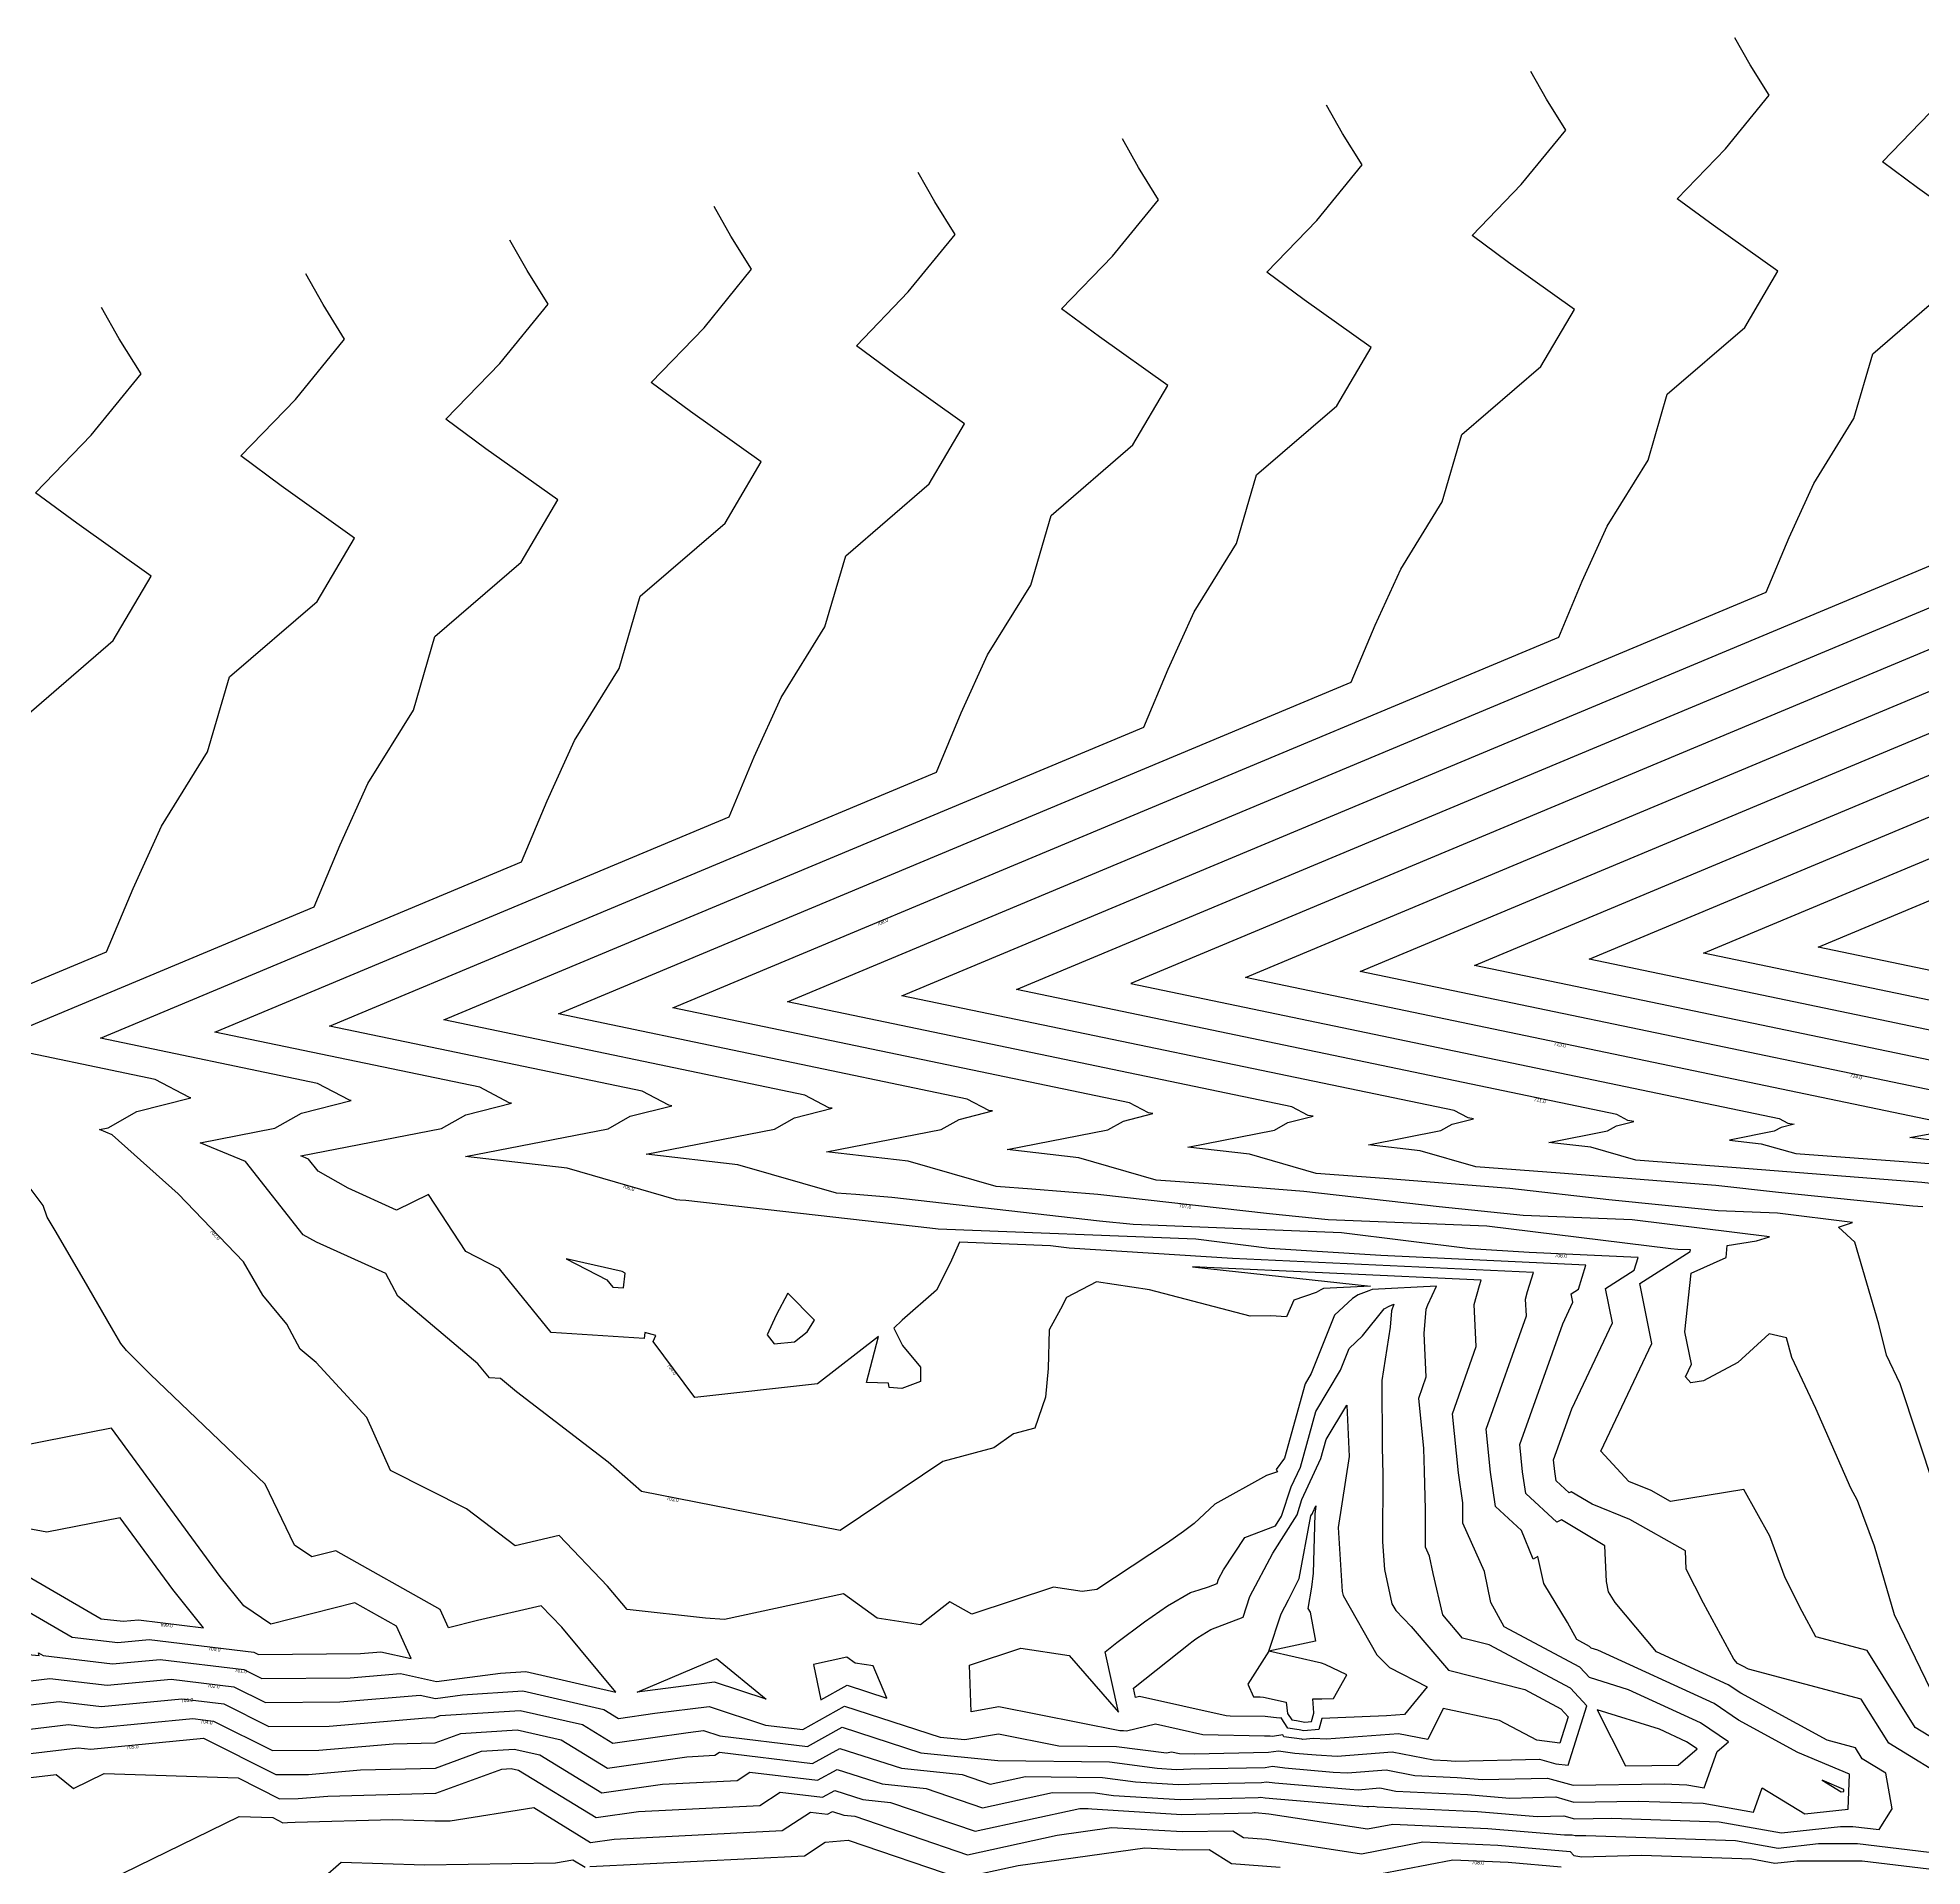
# Model space of a CAD drawing. Extents: x 1684434 to 1702565, y 997334 to 1000228.
# Drawn here: x 1698121.1 to 1698386.3, y 999612.2 to 999869.6 of the extents above; entities that cross this region are included whole.
import ezdxf

# ---------------------------------------------------------------- set-up
doc = ezdxf.new("R2010")
doc.units = 0
doc.layers.add('Default', color=7, linetype='Continuous')

msp = doc.modelspace()

# ---------------------------------------------------------------- linework, layer by layer
at = {"layer": 'Default'}
for points in [[(1698389.05, 999633.99), (1698382.42, 999647.64), (1698379.6, 999657.32), (1698377.2, 999663.75), (1698376.26, 999665.47), (1698371.36, 999676.66), (1698367.96, 999683.84), (1698367.25, 999686.64), (1698364.78, 999687.19), (1698360.38, 999683.16), (1698355.55, 999680.58), (1698353.78, 999680.29), (1698353, 999681.14), (1698353.84, 999682.92), (1698352.93, 999687.46), (1698353.83, 999695.71), (1698358.73, 999697.94), (1698358.89, 999699.64), (1698362.99, 999700.26), (1698364.84, 999700.86), (1698345.5, 999703.24), (1698330.15, 999703.86), (1698318.33, 999705.06), (1698299.28, 999707.22), (1698285.81, 999708.29), (1698278.51, 999708.84), (1698267.62, 999711.97), (1698257.54, 999713.13), (1698271.7, 999715.89), (1698273.9, 999717.14), (1698278.02, 999718.19), (1698277.42, 999718.29), (1698274.75, 999719.69), (1698210.48, 999733.07), (1698335.17, 999785.23), (1698338.48, 999793.1), (1698341.99, 999800.86), (1698347.74, 999810.14), (1698350.45, 999819.44), (1698361.37, 999828.84), (1698366.01, 999836.73), (1698356.9, 999843.22), (1698351.86, 999846.94), (1698358.66, 999853.98), (1698364.79, 999861.51), (1698362.12, 999865.78), (1698359.95, 999869.61)], [(1698390.02, 999628.93), (1698385.33, 999631.79), (1698378.59, 999642.63), (1698371.35, 999644.55), (1698369.45, 999648.11), (1698367.05, 999652.85), (1698364.87, 999658.69), (1698361.24, 999665.3), (1698350.92, 999663.59), (1698348.18, 999665.12), (1698345.03, 999666.39), (1698341.09, 999670.66), (1698348.28, 999685.82), (1698346.58, 999694.28), (1698353.67, 999698.78), (1698353.73, 999698.99), (1698351.93, 999699.07), (1698350.96, 999699.14), (1698325.04, 999702.32), (1698302.72, 999703.22), (1698294.44, 999704.06), (1698270.29, 999706.79), (1698261.02, 999707.53), (1698256, 999707.91), (1698243.61, 999711.48), (1698232.12, 999712.8), (1698248.25, 999715.94), (1698250.76, 999717.36), (1698255.46, 999718.56), (1698254.93, 999718.64), (1698251.89, 999720.24), (1698194.37, 999732.22), (1698305.97, 999778.91), (1698309.35, 999786.92), (1698312.92, 999794.83), (1698318.78, 999804.28), (1698321.54, 999813.75), (1698332.66, 999823.33), (1698337.39, 999831.37), (1698328.11, 999837.97), (1698322.98, 999841.77), (1698329.9, 999848.94), (1698336.15, 999856.61), (1698333.43, 999860.96), (1698331.22, 999864.86)], [(1698390.99, 999623.87), (1698381.61, 999629.59), (1698377.76, 999635.79), (1698361.86, 999639.99), (1698361.09, 999640.4), (1698360.98, 999640.48), (1698360.35, 999640.77), (1698359.81, 999641.41), (1698355.54, 999649.29), (1698353.1, 999654.09), (1698353.03, 999656.67), (1698345.18, 999661.05), (1698339.88, 999663.2), (1698336.92, 999664.97), (1698336.64, 999664.82), (1698334.79, 999666.52), (1698334.6, 999667.82), (1698334.44, 999669.45), (1698336.99, 999676.64), (1698342.72, 999688.72), (1698341.75, 999693.56), (1698345.8, 999696.13), (1698346.37, 999697.93), (1698331.03, 999698.64), (1698322.72, 999699.17), (1698304.58, 999701.41), (1698275.28, 999702.58), (1698270.55, 999703.06), (1698241.29, 999706.37), (1698236.24, 999706.78), (1698233.5, 999706.98), (1698219.6, 999710.99), (1698206.71, 999712.46), (1698224.8, 999715.99), (1698227.61, 999717.59), (1698232.89, 999718.93), (1698232.43, 999719), (1698229.03, 999720.79), (1698178.25, 999731.37), (1698276.77, 999772.58), (1698280.21, 999780.74), (1698283.85, 999788.79), (1698289.81, 999798.42), (1698292.63, 999808.07), (1698303.95, 999817.82), (1698308.77, 999826), (1698299.32, 999832.73), (1698294.09, 999836.6), (1698301.14, 999843.9), (1698307.5, 999851.71), (1698304.73, 999856.14), (1698302.48, 999860.11)], [(1698394.64, 999842.09), (1698385.69, 999848.46), (1698380.75, 999852.12), (1698387.42, 999859.03)], [(1698115.29, 999627.58), (1698126.75, 999628.94), (1698128.55, 999628.72), (1698144.43, 999630.26), (1698154.61, 999625.15), (1698159.18, 999625.19), (1698166.52, 999625.81), (1698177.07, 999626.08), (1698183.52, 999628.44), (1698188.14, 999628.74), (1698191.77, 999627.92), (1698200.47, 999622.59), (1698209.04, 999623.81), (1698219.55, 999624.34), (1698221.33, 999625.49), (1698230.84, 999624.35), (1698233.62, 999625.89), (1698239.95, 999623.84), (1698246.15, 999623.21), (1698254.08, 999620.5), (1698263.93, 999622.64), (1698269.94, 999622.57), (1698272.51, 999622.23), (1698281.86, 999621.64), (1698289.15, 999621.85), (1698292.85, 999621.92), (1698293.22, 999621.98), (1698293.83, 999621.89), (1698308.16, 999620.68), (1698308.42, 999620.67), (1698309.1, 999620.72), (1698309.6, 999620.62), (1698323.74, 999619.98), (1698332.14, 999619.27), (1698335.9, 999619.36), (1698337.39, 999618.94), (1698342.65, 999619.02), (1698357.77, 999618.51), (1698366.53, 999616.94), (1698374.82, 999617.86), (1698376.56, 999617.86), (1698380.26, 999617.41), (1698382.09, 999620.36), (1698381.21, 999625.36), (1698377.89, 999627.39), (1698376.93, 999628.94), (1698372.95, 999629.99), (1698360.78, 999636.62), (1698359.03, 999637.81), (1698348.92, 999642.45), (1698343.1, 999649.39), (1698342.19, 999650.87), (1698341.88, 999652.31), (1698341.67, 999657.36), (1698335.55, 999661.02), (1698334.89, 999660.68), (1698330.54, 999664.7), (1698330.09, 999667.76), (1698329.69, 999671.62), (1698335.73, 999688.61), (1698337.16, 999691.63), (1698336.92, 999692.84), (1698337.93, 999693.48), (1698339, 999696.87), (1698310.13, 999698.21), (1698294.48, 999699.21), (1698284.11, 999700.49), (1698247.84, 999701.94), (1698246.66, 999702.06), (1698212.3, 999705.95), (1698211.46, 999706.02), (1698211, 999706.05), (1698195.58, 999710.49), (1698181.29, 999712.13), (1698201.35, 999716.04), (1698204.47, 999717.81), (1698210.32, 999719.3), (1698209.93, 999719.36), (1698206.17, 999721.34), (1698162.13, 999730.51), (1698247.57, 999766.26), (1698251.07, 999774.57), (1698254.77, 999782.76), (1698260.85, 999792.56), (1698263.71, 999802.38), (1698275.24, 999812.31), (1698280.15, 999820.64), (1698270.52, 999827.49), (1698265.2, 999831.43), (1698272.38, 999838.86), (1698278.85, 999846.81), (1698276.04, 999851.32), (1698273.75, 999855.36)], [(1698116.88, 999631.18), (1698125.43, 999632.19), (1698129.31, 999631.72), (1698142.9, 999633.04), (1698145.84, 999632.68), (1698154.11, 999628.53), (1698160.65, 999628.59), (1698171.13, 999629.48), (1698177.03, 999629.63), (1698180.63, 999630.94), (1698188.56, 999631.47), (1698194.77, 999630.05), (1698201.26, 999626.08), (1698212.45, 999627.67), (1698216.39, 999627.87), (1698217.06, 999628.3), (1698230.14, 999626.74), (1698233.96, 999628.85), (1698242.67, 999626.04), (1698251.2, 999625.17), (1698255.16, 999623.81), (1698260.09, 999624.88), (1698270.93, 999624.75), (1698275.58, 999624.14), (1698281.59, 999623.77), (1698286.28, 999623.9), (1698293.34, 999624.05), (1698294.05, 999624.16), (1698295.22, 999623.99), (1698305.78, 999623.1), (1698306.93, 999623.03), (1698309.98, 999623.27), (1698312.25, 999622.82), (1698322.31, 999622.36), (1698328.29, 999621.86), (1698334.75, 999622.02), (1698337.3, 999621.29), (1698346.33, 999621.43), (1698355.48, 999621.12), (1698362.57, 999619.85), (1698363.8, 999623.31), (1698369.79, 999619.64), (1698375.92, 999620.3), (1698376.11, 999625.22), (1698368.84, 999628.28), (1698360.48, 999632.83), (1698357.07, 999635.14), (1698340.65, 999642.68), (1698339.74, 999642.96), (1698339.51, 999643.2), (1698337.73, 999644.15), (1698336.41, 999646.55), (1698333.07, 999652.03), (1698332.24, 999655.84), (1698331.57, 999655.47), (1698329.95, 999659.49), (1698326.28, 999662.88), (1698325.57, 999667.7), (1698324.95, 999673.78), (1698330.62, 999689.73), (1698330.5, 999692.09), (1698330.79, 999693.16), (1698331.63, 999695.81), (1698289.23, 999697.77), (1698266.24, 999699.25), (1698263.65, 999699.57), (1698250.8, 999700.08), (1698249.51, 999697.14), (1698247.58, 999693.32), (1698242.76, 999689.09), (1698241.58, 999687.97), (1698242.79, 999685.53), (1698245.33, 999682.52), (1698245.35, 999680.48), (1698242.7, 999679.5), (1698240.93, 999679.64), (1698240.81, 999680.26), (1698237.74, 999680.35), (1698239.41, 999686.82), (1698230.82, 999680.16), (1698213.58, 999678.24), (1698207.71, 999686.13), (1698208.09, 999686.96), (1698206.53, 999687.37), (1698206.44, 999686.54), (1698193.33, 999687.38), (1698186.07, 999696.32), (1698181.32, 999698.77), (1698176.08, 999706.79), (1698171.6, 999704.61), (1698164.78, 999707.7), (1698160.54, 999710.08), (1698159.19, 999711.79), (1698158.13, 999712.24), (1698177.91, 999716.09), (1698181.33, 999718.03), (1698187.75, 999719.67), (1698187.44, 999719.72), (1698183.31, 999721.89), (1698146.01, 999729.66), (1698218.38, 999759.93), (1698221.94, 999768.39), (1698225.7, 999776.73), (1698231.89, 999786.7), (1698234.8, 999796.7), (1698246.53, 999806.8), (1698251.52, 999815.28), (1698241.73, 999822.25), (1698236.32, 999826.26), (1698243.62, 999833.82), (1698250.21, 999841.91), (1698247.34, 999846.5), (1698245.01, 999850.62)], [(1698477.17, 999719.65), (1698371.68, 999741.61), (1698627.16, 999848.48)], [(1698118.48, 999634.77), (1698124.11, 999635.44), (1698130.07, 999634.72), (1698141.37, 999635.82), (1698147.25, 999635.11), (1698153.61, 999631.91), (1698162.12, 999631.99), (1698175.73, 999633.14), (1698176.98, 999633.18), (1698177.74, 999633.45), (1698188.97, 999634.2), (1698197.77, 999632.19), (1698202.05, 999629.58), (1698212.63, 999631.08), (1698214.81, 999631.35), (1698217.08, 999630.6), (1698229.45, 999629.12), (1698234.3, 999631.81), (1698245.38, 999628.24), (1698256.24, 999627.12), (1698271.92, 999626.94), (1698278.65, 999626.06), (1698281.32, 999625.89), (1698283.4, 999625.95), (1698293.83, 999626.17), (1698294.88, 999626.34), (1698296.61, 999626.09), (1698303.4, 999625.51), (1698305.45, 999625.39), (1698310.86, 999625.82), (1698314.9, 999625.03), (1698320.88, 999624.75), (1698324.43, 999624.45), (1698333.59, 999624.67), (1698337.22, 999623.65), (1698350.02, 999623.84), (1698353.2, 999623.73), (1698355.66, 999623.29), (1698357.49, 999628.41), (1698359.07, 999629.79), (1698355.11, 999632.46), (1698345.01, 999637.1), (1698339.52, 999638.8), (1698338.16, 999640.27), (1698327.49, 999645.95), (1698325.6, 999649.38), (1698324.73, 999653.74), (1698321.69, 999660.54), (1698321.68, 999663.4), (1698321.06, 999667.64), (1698320.2, 999675.95), (1698323.57, 999685.43), (1698323.28, 999691.33), (1698324.02, 999693.99), (1698324.26, 999694.75), (1698283.63, 999696.63), (1698308.68, 999693.89), (1698302.07, 999693.56), (1698301.97, 999693.52), (1698301.66, 999693.4), (1698301.02, 999693), (1698297.88, 999691.91), (1698296.87, 999689.57), (1698294.64, 999689.7), (1698291.74, 999689.66), (1698277.55, 999693.38), (1698270.09, 999694.52), (1698265.87, 999692.29), (1698265.05, 999690.67), (1698263.44, 999687.74), (1698263.31, 999682.33), (1698262.94, 999678.29), (1698261.42, 999673.93), (1698258.43, 999673.11), (1698255.66, 999671.13), (1698248.48, 999669.24), (1698234.04, 999659.53), (1698206.05, 999665.01), (1698201.36, 999669.13), (1698188.48, 999679.03), (1698186.2, 999680.91), (1698184.65, 999681.01), (1698183.04, 999682.98), (1698171.77, 999692.47), (1698170.06, 999695.67), (1698160.32, 999700.09), (1698158.44, 999701.14), (1698150.31, 999711.43), (1698143.95, 999714.09), (1698154.46, 999716.14), (1698158.19, 999718.26), (1698165.18, 999720.03), (1698164.94, 999720.07), (1698160.45, 999722.44), (1698129.89, 999728.8), (1698189.18, 999753.6), (1698192.8, 999762.21), (1698196.63, 999770.69), (1698202.92, 999780.84), (1698205.89, 999791.01), (1698217.82, 999801.29), (1698222.9, 999809.92), (1698212.94, 999817.01), (1698207.43, 999821.08), (1698214.86, 999828.78), (1698221.56, 999837.01), (1698218.65, 999841.68), (1698216.27, 999845.87)], [(1698464.13, 999718.16), (1698355.56, 999740.76), (1698597.96, 999842.16)], [(1698120.07, 999638.37), (1698122.79, 999638.69), (1698130.84, 999637.72), (1698139.84, 999638.59), (1698148.67, 999637.53), (1698153.12, 999635.3), (1698163.59, 999635.39), (1698174.92, 999636.35), (1698177.07, 999635.88), (1698180.87, 999636.36), (1698189.38, 999636.93), (1698200.77, 999634.33), (1698202.83, 999633.07), (1698207.94, 999633.79), (1698215.57, 999634.76), (1698223.52, 999632.13), (1698228.75, 999631.51), (1698234.65, 999634.78), (1698248.1, 999630.43), (1698251.56, 999630.08), (1698256.29, 999630.9), (1698264.82, 999629.22), (1698272.92, 999629.12), (1698279.98, 999628.2), (1698280.66, 999628.37), (1698281.77, 999628.12), (1698283.83, 999628.07), (1698294.32, 999628.29), (1698295.71, 999628.52), (1698298, 999628.18), (1698301.01, 999627.93), (1698303.96, 999627.75), (1698311.73, 999628.37), (1698317.54, 999627.23), (1698319.45, 999627.14), (1698320.58, 999627.05), (1698332.44, 999627.33), (1698334.75, 999626.68), (1698336.48, 999626.46), (1698339.14, 999634.82), (1698336.81, 999637.34), (1698325.38, 999643.42), (1698321.64, 999644.37), (1698318.85, 999647.65), (1698317.49, 999653.45), (1698317, 999655.89), (1698316.42, 999657.18), (1698316.41, 999662.45), (1698316.26, 999667.86), (1698316.19, 999671.05), (1698315.46, 999678.12), (1698316.53, 999681.13), (1698316.23, 999687.25), (1698316.53, 999690.68), (1698316.74, 999691.29), (1698317.98, 999693.88), (1698308.9, 999693.43), (1698308.45, 999693.25), (1698306.96, 999692.66), (1698306.13, 999692.14), (1698303.6, 999689.8), (1698300.34, 999681.61), (1698299.47, 999680.16), (1698296.59, 999669.69), (1698295.41, 999668.1), (1698295.58, 999667.76), (1698294.04, 999667.27), (1698286.75, 999663.23), (1698283.83, 999660.48), (1698282.33, 999659.35), (1698280.08, 999657.79), (1698270.15, 999651.2), (1698268.08, 999650.93), (1698264.05, 999651.54), (1698252.54, 999647.74), (1698249.48, 999649.45), (1698245.32, 999646.25), (1698239.25, 999647.17), (1698234.49, 999650.61), (1698217.73, 999646.97), (1698215.09, 999647.16), (1698204.06, 999648.37), (1698201.29, 999651.69), (1698194.46, 999658.79), (1698188.29, 999657.37), (1698181.43, 999662.56), (1698170.73, 999667.95), (1698167.41, 999675.4), (1698160.25, 999683.15), (1698158, 999685.04), (1698156.13, 999688.55), (1698152.76, 999692.63), (1698150.04, 999697.3), (1698140.84, 999706.91), (1698131.54, 999715.21), (1698129.78, 999715.95), (1698131.01, 999716.19), (1698135.05, 999718.48), (1698142.61, 999720.4), (1698142.44, 999720.43), (1698137.59, 999722.99), (1698113.77, 999727.95), (1698159.98, 999747.28), (1698163.66, 999756.03), (1698167.56, 999764.66), (1698173.96, 999774.98), (1698176.97, 999785.32), (1698189.11, 999795.78), (1698194.28, 999804.55), (1698184.14, 999811.76), (1698178.54, 999815.91), (1698186.1, 999823.74), (1698192.92, 999832.1), (1698189.95, 999836.86), (1698187.54, 999841.12)], [(1698097.65, 999727.1), (1698130.78, 999740.95), (1698134.53, 999749.85), (1698138.49, 999758.63), (1698144.99, 999769.12), (1698148.06, 999779.64), (1698160.4, 999790.27), (1698165.66, 999799.19), (1698155.35, 999806.52), (1698149.66, 999810.74), (1698157.34, 999818.7), (1698164.27, 999827.2), (1698161.26, 999832.04), (1698158.8, 999836.37)], [(1698388.1, 999665.4), (1698383.23, 999680.15), (1698381.31, 999684.19), (1698380.21, 999688.54), (1698376.84, 999700.08), (1698374.54, 999702.22), (1698376.51, 999702.86), (1698365.96, 999704.16), (1698357.59, 999704.5), (1698342.22, 999706.06), (1698328.28, 999707.64), (1698310.59, 999709.05), (1698301.01, 999709.77), (1698291.64, 999712.47), (1698282.95, 999713.46), (1698295.15, 999715.84), (1698297.04, 999716.92), (1698300.59, 999717.82), (1698299.92, 999717.93), (1698297.61, 999719.15), (1698226.6, 999733.93), (1698364.37, 999791.56), (1698367.62, 999799.28), (1698371.06, 999806.89), (1698376.7, 999816), (1698379.36, 999825.13), (1698390.08, 999834.35)], [(1698451.09, 999716.66), (1698339.44, 999739.9), (1698568.76, 999835.83)], [(1698119.15, 999773.95), (1698131.7, 999784.76), (1698137.03, 999793.83), (1698126.56, 999801.28), (1698120.77, 999805.57), (1698128.58, 999813.66), (1698135.63, 999822.3), (1698132.56, 999827.22), (1698130.07, 999831.62)], [(1698434.78, 999715.85), (1698323.32, 999739.05), (1698539.56, 999829.51)], [(1698411.92, 999716.4), (1698307.2, 999738.2), (1698510.36, 999823.18)], [(1698389.06, 999716.95), (1698291.08, 999737.34), (1698481.16, 999816.86)], [(1698451.96, 999810.53), (1698274.96, 999736.49), (1698366.2, 999717.5), (1698367.41, 999716.86), (1698368.3, 999716.71), (1698366.47, 999716.25), (1698365.49, 999715.69), (1698359.2, 999714.46), (1698363.68, 999713.95), (1698368.52, 999712.56), (1698384.94, 999711.33), (1698410.11, 999709.32)], [(1698390.01, 999708.06), (1698386.27, 999708.49), (1698360.16, 999710.57), (1698346.01, 999711.63), (1698339.67, 999713.46), (1698333.78, 999714.13), (1698342.04, 999715.74), (1698343.32, 999716.47), (1698345.73, 999717.08), (1698344.91, 999717.21), (1698343.33, 999718.05), (1698258.84, 999735.63), (1698422.77, 999804.21)], [(1698386.43, 999705.08), (1698385.03, 999705.14), (1698366.12, 999707.06), (1698357.27, 999708.06), (1698335.37, 999709.81), (1698323.51, 999710.7), (1698315.65, 999712.96), (1698308.37, 999713.8), (1698318.59, 999715.79), (1698320.18, 999716.69), (1698323.16, 999717.45), (1698322.42, 999717.57), (1698320.47, 999718.6), (1698242.72, 999734.78), (1698393.57, 999797.88)], [(1698387.69, 999714.45), (1698384.61, 999714.8), (1698388.94, 999715.64)], [(1698104.84, 999643.4), (1698121.26, 999641.9), (1698121.2, 999642.27), (1698121.83, 999641.9), (1698131.6, 999640.73), (1698138.31, 999641.37), (1698150.08, 999639.96), (1698152.62, 999638.68), (1698165.05, 999638.79), (1698172.14, 999639.39), (1698177.21, 999638.28), (1698186.2, 999639.42), (1698189.8, 999639.66), (1698202.44, 999636.77), (1698194.83, 999645.9), (1698191.94, 999648.91), (1698182.99, 999646.84), (1698178.88, 999645.81), (1698177.72, 999648.4), (1698163.03, 999656.66), (1698159.65, 999655.81), (1698157.23, 999657.45), (1698153.1, 999666.04), (1698136.93, 999681.48), (1698133.57, 999684.83), (1698132.76, 999685.81), (1698131.44, 999688.07), (1698127.62, 999694.74), (1698123.51, 999701.73), (1698122.39, 999703.62), (1698121.85, 999705.25), (1698116.91, 999711.8)], [(1698203.35, 999695.96), (1698195.47, 999697.74), (1698201.16, 999694.8), (1698202.01, 999693.75), (1698203.55, 999693.65), (1698203.78, 999695.73), (1698203.35, 999695.96)], [(1698226.67, 999692.9), (1698225.04, 999689.84), (1698223.76, 999687.07), (1698224.74, 999685.76), (1698227.61, 999686.08), (1698229.38, 999687.45), (1698230.4, 999689.1), (1698226.67, 999692.9)], [(1698311.63, 999690.43), (1698311.43, 999688.14), (1698310.26, 999680.63), (1698310.31, 999671.34), (1698310.36, 999669.21), (1698310.41, 999667.47), (1698310.38, 999657.92), (1698310.64, 999654.03), (1698311.67, 999649.21), (1698312.22, 999648.23), (1698314.4, 999645.99), (1698319.64, 999639.83), (1698330.38, 999637.11), (1698335.46, 999634.4), (1698336.49, 999633.29), (1698335.31, 999629.57), (1698332.09, 999629.98), (1698326.81, 999632.78), (1698318.9, 999634.45), (1698316.72, 999630.11), (1698312.61, 999630.91), (1698302.47, 999630.12), (1698300.64, 999630.22), (1698299.14, 999630.1), (1698299.03, 999630.12), (1698296.49, 999630.49), (1698296.33, 999630.74), (1698294.89, 999630.51), (1698294.56, 999630.55), (1698293.74, 999630.56), (1698285.06, 999630.77), (1698278.4, 999632.25), (1698274.35, 999631.25), (1698273.91, 999631.31), (1698273.4, 999631.32), (1698256.34, 999634.67), (1698252.48, 999634), (1698252.25, 999640.56), (1698259.44, 999642.93), (1698266.28, 999641.9), (1698273.22, 999633.93), (1698271.31, 999642.43), (1698272.99, 999643.76), (1698276.86, 999646.66), (1698280.09, 999648.92), (1698283.33, 999650.79), (1698284.58, 999651.16), (1698285.87, 999651.6), (1698287.08, 999652.05), (1698287.29, 999652.67), (1698287.96, 999653.96), (1698290.97, 999658.53), (1698295.31, 999660.18), (1698296.16, 999661.52), (1698297.52, 999665.65), (1698298.81, 999668.44), (1698300.96, 999676.25), (1698304.45, 999682.06), (1698305.67, 999685.13), (1698307.57, 999686.89), (1698310.58, 999690.71), (1698311.31, 999691.07), (1698311.95, 999691.37), (1698311.63, 999690.43)], [(1698313.45, 999633.61), (1698310.94, 999633.43), (1698304.06, 999633.13), (1698301.8, 999633.04), (1698301.38, 999631.49), (1698299.3, 999631.32), (1698298.65, 999631.44), (1698297.03, 999631.68), (1698296.1, 999633.15), (1698295.8, 999633.1), (1698293.84, 999633.32), (1698288.9, 999633.4), (1698288.35, 999633.41), (1698276.14, 999636.14), (1698275.61, 999636.01), (1698275.31, 999637.33), (1698283.29, 999643.66), (1698283.53, 999643.85), (1698283.9, 999644.1), (1698284.35, 999644.44), (1698286.2, 999645.58), (1698290.73, 999647.29), (1698291.7, 999650.24), (1698294.91, 999656.33), (1698298.33, 999661.72), (1698299.03, 999663.85), (1698301.7, 999669.63), (1698302.45, 999672.34), (1698305.34, 999677.15), (1698305.66, 999669.93), (1698304.11, 999659.93), (1698304.7, 999650.94), (1698304.82, 999650.37), (1698309.57, 999642.03), (1698311.34, 999640.22), (1698316.67, 999637.51), (1698313.45, 999633.61)], [(1698115.82, 999650.35), (1698125.92, 999644.5), (1698132.36, 999643.73), (1698136.78, 999644.15), (1698151.49, 999642.38), (1698152.13, 999642.06), (1698166.52, 999642.19), (1698169.35, 999642.43), (1698173.62, 999641.5), (1698171.59, 999646.04), (1698165.71, 999649.34), (1698153.88, 999646.34), (1698150.08, 999648.93), (1698146.77, 999653.04), (1698131.44, 999673.9), (1698118.61, 999671.4)], [(1698110.43, 999658.44), (1698130.01, 999647.1), (1698133.12, 999646.73), (1698135.25, 999646.93), (1698144.4, 999645.83), (1698140.08, 999651.22), (1698132.68, 999661.29), (1698122.36, 999659.28), (1698110.47, 999661.49)], [(1698300.58, 999653.51), (1698300.36, 999651.55), (1698299.84, 999648.55), (1698300.18, 999648.01), (1698300.93, 999643.94), (1698294.38, 999642.53), (1698291.39, 999637.89), (1698292.2, 999636.12), (1698293.12, 999636.1), (1698293.63, 999636.04), (1698296.81, 999635.35), (1698297.01, 999633.76), (1698297.58, 999632.86), (1698298.26, 999632.76), (1698299.45, 999632.55), (1698300.38, 999632.62), (1698300.7, 999633.81), (1698300.72, 999633.84), (1698300.54, 999635.83), (1698301.8, 999635.8), (1698303.48, 999635.87), (1698305.36, 999639.19), (1698302.29, 999640.66), (1698301.76, 999640.83), (1698294.38, 999642.53), (1698296.11, 999647.8), (1698297.14, 999649.74), (1698298.65, 999652.75), (1698300.28, 999661.58), (1698300.5, 999661.91), (1698300.54, 999662.05), (1698300.97, 999662.97), (1698300.86, 999661.8), (1698300.58, 999653.51)], [(1698216.33, 999638.16), (1698205.44, 999636.78), (1698216.64, 999641.51), (1698223.59, 999635.77), (1698216.33, 999638.16)], [(1698236.14, 999640.83), (1698234.95, 999641.69), (1698230.25, 999640.67), (1698231.29, 999635.69), (1698234.99, 999637.74), (1698240.59, 999635.93), (1698238.69, 999640.45), (1698236.14, 999640.83)], [(1698353.16, 999629.79), (1698349.37, 999631.53), (1698340.59, 999634.25), (1698344.58, 999626.39), (1698351.98, 999626.46), (1698354.64, 999628.79), (1698353.16, 999629.79)], [(1698113.69, 999623.99), (1698123.69, 999625.17), (1698126.11, 999623.21), (1698130.42, 999625.32), (1698149.29, 999624.68), (1698155.1, 999621.76), (1698157.72, 999621.79), (1698161.91, 999622.14), (1698177.12, 999622.53), (1698186.41, 999625.93), (1698187.73, 999626.01), (1698188.77, 999625.78), (1698199.68, 999619.1), (1698205.63, 999619.95), (1698222.71, 999620.8), (1698225.59, 999622.68), (1698231.54, 999621.97), (1698233.27, 999622.93), (1698237.23, 999621.65), (1698241.11, 999621.25), (1698253.01, 999617.19), (1698267.78, 999620.4), (1698268.95, 999620.38), (1698269.45, 999620.32), (1698282.13, 999619.52), (1698292.02, 999619.79), (1698292.36, 999619.8), (1698292.39, 999619.81), (1698292.45, 999619.8), (1698294.34, 999619.64), (1698308.24, 999617.5), (1698311.84, 999618.2), (1698325.17, 999617.59), (1698335.99, 999616.68), (1698337.06, 999616.7), (1698337.48, 999616.58), (1698338.96, 999616.6), (1698360.06, 999615.9), (1698366.06, 999614.82), (1698371.75, 999615.45), (1698377.22, 999615.45), (1698388.86, 999614.03)], [(1698374.91, 999622.72), (1698375.29, 999622.76), (1698375.3, 999623.07), (1698372.24, 999624.35), (1698374.91, 999622.72)], [(1698112.71, 999601.35), (1698149.43, 999619.27), (1698154.15, 999619.11), (1698155.6, 999618.38), (1698156.25, 999618.39), (1698157.3, 999618.48), (1698171.06, 999618.83), (1698176.97, 999618.64), (1698179.13, 999618.67), (1698190.89, 999620.51), (1698198.9, 999615.61), (1698202.22, 999616.08), (1698225.86, 999617.27), (1698229.86, 999619.86), (1698232.24, 999619.58), (1698232.93, 999619.96), (1698234.52, 999619.45), (1698236.07, 999619.29), (1698251.93, 999613.88), (1698264.55, 999616.62), (1698272.24, 999617.7), (1698282.23, 999617.13), (1698289.3, 999617.23), (1698290.8, 999616.3), (1698294.05, 999616.06), (1698307.39, 999614.01), (1698316.05, 999615.68), (1698326.61, 999615.2), (1698336.76, 999614.34), (1698337.3, 999613.77), (1698338.4, 999613.56), (1698346.83, 999613.81), (1698362.34, 999613.28), (1698365.6, 999612.7), (1698368.68, 999613.04), (1698377.88, 999613.04), (1698397.45, 999610.66)], [(1698198.81, 999612.22), (1698229.02, 999613.74), (1698231.93, 999615.63), (1698235.15, 999615.93), (1698250.85, 999610.57), (1698259.07, 999612.35), (1698276.9, 999614.87), (1698282.2, 999614.56), (1698285.96, 999614.62), (1698289.13, 999612.64), (1698295.98, 999612.14)], [(1698161.23, 999610.59), (1698163.79, 999612.85), (1698175.5, 999612.47), (1698193.95, 999612.76), (1698196.42, 999613.15), (1698198.11, 999612.12)], [(1698306.54, 999610.52), (1698320.26, 999613.16), (1698328.04, 999612.81), (1698335.52, 999612.18)]]:
    msp.add_lwpolyline(points, dxfattribs=at)

# ---------------------------------------------------------------- texts
for s, rotation, p in [(' 708.0', 22.7004, (1698239.08, 999744.49)), (' 713.0', 348.2409, (1698334.25, 999727.85)), (' 714.0', 348.2409, (1698375.93, 999723.38)), (' 711.0', 348.2409, (1698331.44, 999720.01)), (' 705.0', 343.9252, (1698203.14, 999707.79)), (' 707.0', 353.5482, (1698281.51, 999705.02)), (' 702.0', 313.7462, (1698145.12, 999701.72)), (' 706.0', 357.354, (1698334.4, 999697.98)), (' 704.0', 306.6889, (1698209.5, 999682.88)), (' 703.0', 348.9122, (1698209.35, 999663.86)), (' 699.0', 353.1399, (1698138.16, 999646.08)), (' 700.0', 353.1399, (1698144.86, 999642.68)), (' 701.0', 353.1399, (1698148.61, 999639.63)), (' 702.0', 353.1399, (1698144.75, 999637.5)), (' 703.0', 5.5145, (1698141.08, 999635.28)), (' 704.0', 353.1399, (1698143.76, 999632.43)), (' 705.0', 5.5145, (1698133.37, 999628.69)), (' 708.0', 357.3851, (1698322.72, 999612.55))]:
    msp.add_text(s, height=0.5, rotation=rotation, dxfattribs=at).set_placement(p)

doc.saveas('drawing.dxf')
